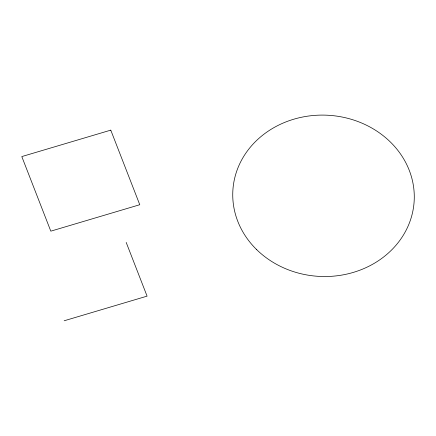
<?xml version="1.0" encoding="UTF-8"?>
<svg xmlns="http://www.w3.org/2000/svg" width="436" height="436" viewBox="0 0 436 436"><rect width="100%" height="100%" fill="white"/><g stroke="black" fill="none" stroke-linecap="round" stroke-linejoin="round"><path stroke-width="0.65" d="M64.163 320.782L147.079 296.142L126.189 242.427M110.771 130.141L21.8 156.579L50.805 231.162L139.771 204.724L110.771 130.141M256.7 249.665A90.797 80.682 3.2 0 0 410.129 220.965A90.797 80.682 3.2 0 0 303.712 116.815A90.797 80.682 3.2 0 0 256.7 249.665"/></g></svg>
